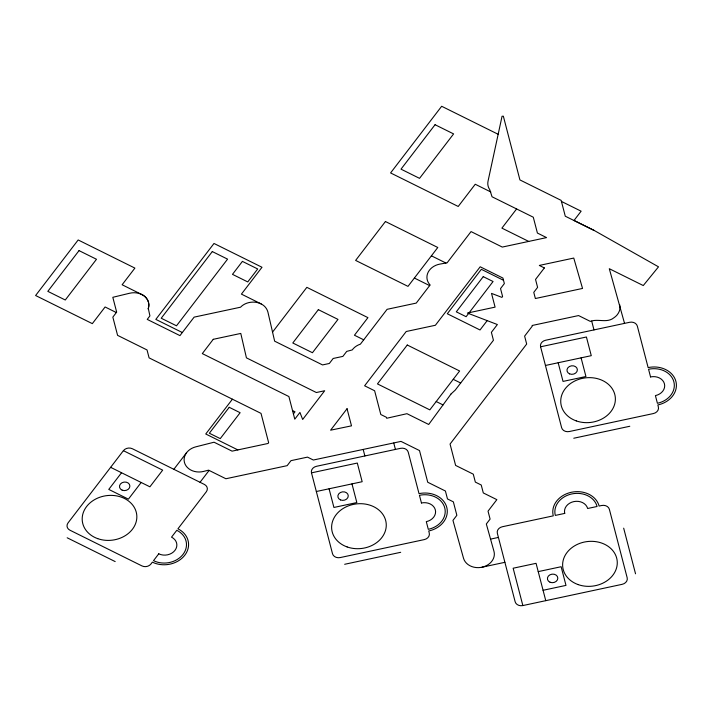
<?xml version="1.0" encoding="UTF-8"?>
<svg xmlns="http://www.w3.org/2000/svg" width="712" height="712" viewBox="0 0 712 712"><rect width="100%" height="100%" fill="white"/><g stroke="black" fill="none" stroke-linecap="round" stroke-linejoin="round"><path stroke-width="1.07" d="M148.817 305.884L148.737 306.516M148.844 305.252L148.844 304.62M148.63 307.139L148.479 307.771M148.301 308.385L149.912 315.897L147.233 319.394L179.958 335.619L194.127 317.134L240.558 307.201C247.998 299.2 264.704 300.526 267.89 311.981L274.645 341.173L322.545 364.927L329.327 363.476L333.163 358.474L342.881 356.392L346.717 351.399L352.226 349.93A15.646 12.816 -6.9 0 1 360.388 344.163L387.088 309.32L416.253 303.089L430.137 284.969L429.3 284.017A15.655 12.825 -6.9 0 1 439.927 264.099L447.109 262.817L471.05 231.587L502.28 247.073L546.567 237.603L537.409 233.055L533.288 217.213L492.045 196.77L489.767 189.686A15.655 12.825 -6.9 0 1 488.023 181.213L502.058 116.252L503.348 116.19L519.92 179.922L561.154 200.375L565.275 216.217L594.395 230.572L658.511 266.831L643.274 285.557L609.285 268.7L624.54 323.373M148.096 308.946C150.561 303.214 146.877 296.53 141.341 294.287A15.655 12.825 -6.9 0 0 129.522 293.264L112.816 297.305L116.67 312.123L112.843 317.125L117.587 335.352L147.037 349.957L149.093 357.878L261.019 413.378L268.638 442.668L268.032 443.469L232.076 451.15L214.054 442.214L195.791 446.842A15.655 12.825 -6.9 0 0 187.087 452.058L186.25 453.143A15.655 12.825 -6.9 0 0 187.256 467.366A15.655 12.825 -6.9 0 0 203.641 471.415L208.571 470.16L225.891 478.749L287.159 465.657L290.986 460.655L307.504 457.122L313.342 460.023L400.998 441.395L419.502 450.562L427.734 482.247L445.409 491.013L447.474 498.934L453.357 501.853L456.855 515.31L452.957 520.401L463.512 558.226A15.655 12.825 -6.9 0 0 480.689 567.455L482.202 567.17A15.655 12.825 -6.9 0 0 493.968 551.328L486.332 523.987L490.096 519.084L488.032 511.163L496.851 499.655L483.297 492.935L481.232 485.014L475.34 482.095L473.284 474.174L455.609 465.408L450.055 444.057L526.675 344.047L524.619 336.126L532.282 326.123L532.113 325.491L578.571 315.567L590.346 321.406C597.857 318.38 606.918 323.453 613.886 317.792C618.167 315.096 621.078 309.729 619.663 304.674M123.399 450.669L68.058 522.884A6.524 5.34 -6.9 0 0 69.963 530.217L141.964 565.924A6.524 5.34 -6.9 0 0 150.962 563.993L152.386 562.142A23.478 19.233 -6.9 0 0 184.791 555.218A23.478 19.233 -6.9 0 0 177.929 528.811L206.302 491.778A6.524 5.34 -6.9 0 0 204.397 484.445L132.396 448.747A6.524 5.34 -6.9 0 0 123.399 450.669L162.665 470.142L149.903 486.812L110.627 467.33M121.538 472.741L108.767 489.411L128.4 499.148L141.172 482.478M272.545 332.103L306.845 287.345L367.935 317.641L354.451 335.227L363.716 339.82M173.853 469.297L186.624 452.636M232.415 399.192L205.75 433.991L237.861 449.913M200.036 482.282L209.114 470.436M293.406 413.894L295.008 411.812L292.552 410.593M516.601 208.945L501.907 228.125L528.713 241.421M487.186 320.631L480.022 329.976L447.296 313.752L481.348 269.314L503.509 280.297M540.586 346.797A6.524 5.34 -6.9 0 1 545.606 340.247L629.631 322.287A6.524 5.34 -6.9 0 1 637.338 326.114L648.134 367.597A23.478 19.233 -6.9 0 1 675.902 381.374A23.478 19.233 -6.9 0 1 657.843 404.941L658.378 407.015A6.524 5.34 -6.9 0 1 653.358 413.556L569.342 431.525A6.524 5.34 -6.9 0 1 561.626 427.698L540.586 346.797L586.421 336.998L591.272 355.671L545.445 365.47M311.482 472.848A6.524 5.34 -6.9 0 1 316.493 466.298L400.518 448.338A6.524 5.34 -6.9 0 1 408.234 452.156L419.021 493.647A23.478 19.233 -6.9 0 1 446.789 507.416A23.478 19.233 -6.9 0 1 428.731 530.983L429.265 533.057A6.524 5.34 -6.9 0 1 424.254 539.607L340.229 557.567A6.524 5.34 -6.9 0 1 332.513 553.74L311.482 472.848L357.308 463.049L362.168 481.713L316.333 491.511M573.774 438.236L629.791 426.265M344.661 564.287L400.678 552.307M490.559 539.109L498.418 537.435M481.979 567.224L504.888 562.32M538.219 571.62L561.136 566.725L565.987 585.389L543.069 590.293M522.857 605.565L622.154 584.329A6.524 5.34 -6.9 0 0 627.174 577.788L609.374 509.329A6.524 5.34 -6.9 0 0 601.658 505.502L599.112 506.054A23.478 19.233 -6.9 0 0 571.344 492.277A23.478 19.233 -6.9 0 0 553.277 515.853L502.361 526.738A6.524 5.34 -6.9 0 0 497.341 533.279L515.141 601.738A6.524 5.34 -6.9 0 0 522.857 605.565L513.147 568.221L536.065 563.326L545.766 600.661M498.16 134.283L441.663 106.275L390.585 172.936L458.217 206.471L475.242 184.248L490.799 191.964M561.43 201.425L581.126 211.188L574.023 220.444L594.022 230.385M431.41 255.822L445.935 263.031M414.375 278.045L429.647 285.61M453.241 379.318L460.682 383.012M436.207 401.541L443.024 404.923M182.325 332.531L155.821 319.385L214 243.468L261.998 267.267L241.421 294.118L261.197 303.935M116.341 312.55L105.1 306.979L92.329 323.64L35.6 295.516L78.169 239.962L134.897 268.095L122.126 284.755L142.178 294.724M67.177 537.783L115.175 561.581M142.8 295.071L143.388 295.444M143.966 295.845L144.5 296.272M145.025 296.708L145.506 297.18M145.969 297.661L146.396 298.177M146.797 298.693L147.153 299.236M147.491 299.788L147.776 300.366M148.043 300.945L148.265 301.541M148.461 302.137L148.603 302.751M591.699 321.121L593.986 329.905M581.09 357.842L585.94 376.514L563.032 381.418L558.172 362.746M623.676 528.171L635.54 573.81M393.763 443.024L395.427 449.423M363.236 449.646L364.873 455.956M351.977 483.893L356.837 502.565L333.919 507.46L329.069 488.788M148.728 303.374L148.799 303.997M451.097 393.905L428.704 424.468L406.961 413.69L386.696 418.264L386.393 417.285L380.804 414.509L374.619 390.755L364.615 385.788L406.214 331.507L435.379 325.268L480.199 266.786L502.921 278.054L504.363 283.581L500.527 288.582L502.592 296.503L501.916 297.376L491.52 293.388L495.089 307.13L467.428 313.049L497.368 324.538L491.387 332.344L493.443 340.265L455.271 390.069L451.097 393.905M79.041 250.615L47.82 291.35L65.273 300.01L96.494 259.266L79.041 250.615M212.301 251.567L161.224 318.228L176.496 325.802L227.573 259.141L212.301 251.567M242.418 261.393L232.486 274.351L247.758 281.925L257.691 268.967L242.418 261.393M213.253 339.312L202.306 353.597L288.894 396.54L294.777 419.172L299.939 412.435L302.671 419.475L324.69 390.737L316.359 392.526L246.432 357.851L240.781 333.43L213.253 339.312M435.059 124.716L401.007 169.153L419.546 178.356L453.606 133.909L435.059 124.716M229.22 407.3L209.355 433.225L220.257 438.628L240.131 412.711L229.22 407.3M385.432 221.521L355.626 260.414L407.994 286.375L437.791 247.491L385.432 221.521M318.344 309.658L292.801 342.988L312.443 352.725L337.986 319.394L318.344 309.658M158.767 553.811L153.516 560.664A21.396 17.524 -6.9 0 0 183.046 554.354A21.396 17.524 -6.9 0 0 176.79 530.298L171.539 537.151A11.739 9.621 -6.9 0 1 174.974 550.349A11.739 9.621 -6.9 0 1 158.767 553.811M347.047 408.724L330.591 430.19L351.497 425.847L347.047 408.724M407.264 345.017L377.458 383.91L429.825 409.872L459.623 370.988L407.264 345.017M483.252 276.648L456.294 311.829L466.111 316.698L493.069 281.516L483.252 276.648M544.351 267.935L535.54 279.442L537.596 287.363L533.769 292.365L535.371 298.524L582.541 288.44L573.765 258.064L539.304 265.434L544.351 267.935M564.741 513.397L555.316 515.417A21.396 17.524 -6.9 0 1 571.772 493.941A21.396 17.524 -6.9 0 1 597.074 506.49L587.649 508.502A11.739 9.621 -6.9 0 0 573.765 501.613A11.739 9.621 -6.9 0 0 564.741 513.397M650.554 376.933L648.561 369.261A21.396 17.524 -6.9 0 1 673.864 381.801A21.396 17.524 -6.9 0 1 657.407 403.277L655.414 395.605A11.739 9.621 -6.9 0 0 664.438 383.821A11.739 9.621 -6.9 0 0 650.554 376.933M421.451 502.983L419.448 495.303A21.396 17.524 -6.9 0 1 444.751 507.852A21.396 17.524 -6.9 0 1 428.295 529.327L426.301 521.647A11.739 9.621 -6.9 0 0 435.335 509.863A11.739 9.621 -6.9 0 0 421.451 502.983M340.514 499.931A5.215 4.272 -6.9 0 0 348.266 495.837A5.215 4.272 -6.9 0 0 340.398 492.517A5.215 4.272 -6.9 0 0 340.514 499.931M347.162 546.958A27.394 22.437 -6.9 0 0 386.189 523.373A27.394 22.437 -6.9 0 0 343.487 508.261A27.394 22.437 -6.9 0 0 347.162 546.958M550.064 582.238A5.215 4.272 -6.9 0 0 557.816 578.135A5.215 4.272 -6.9 0 0 549.958 574.815A5.215 4.272 -6.9 0 0 550.064 582.238M578.171 584.605A27.394 22.437 -6.9 0 0 617.197 561.02A27.394 22.437 -6.9 0 0 574.486 545.908A27.394 22.437 -6.9 0 0 578.171 584.605M569.618 373.88A5.215 4.272 -6.9 0 0 577.37 369.786A5.215 4.272 -6.9 0 0 569.511 366.466A5.215 4.272 -6.9 0 0 569.618 373.88M576.275 420.908A27.394 22.437 -6.9 0 0 615.302 397.323A27.394 22.437 -6.9 0 0 572.599 382.21A27.394 22.437 -6.9 0 0 576.275 420.908M122.135 490.15A5.215 4.272 -6.9 0 0 129.887 486.056A5.215 4.272 -6.9 0 0 122.028 482.736A5.215 4.272 -6.9 0 0 122.135 490.15M97.74 538.655A27.394 22.437 -6.9 0 0 136.766 515.07A27.394 22.437 -6.9 0 0 94.055 499.957A27.394 22.437 -6.9 0 0 97.74 538.655"/></g></svg>
